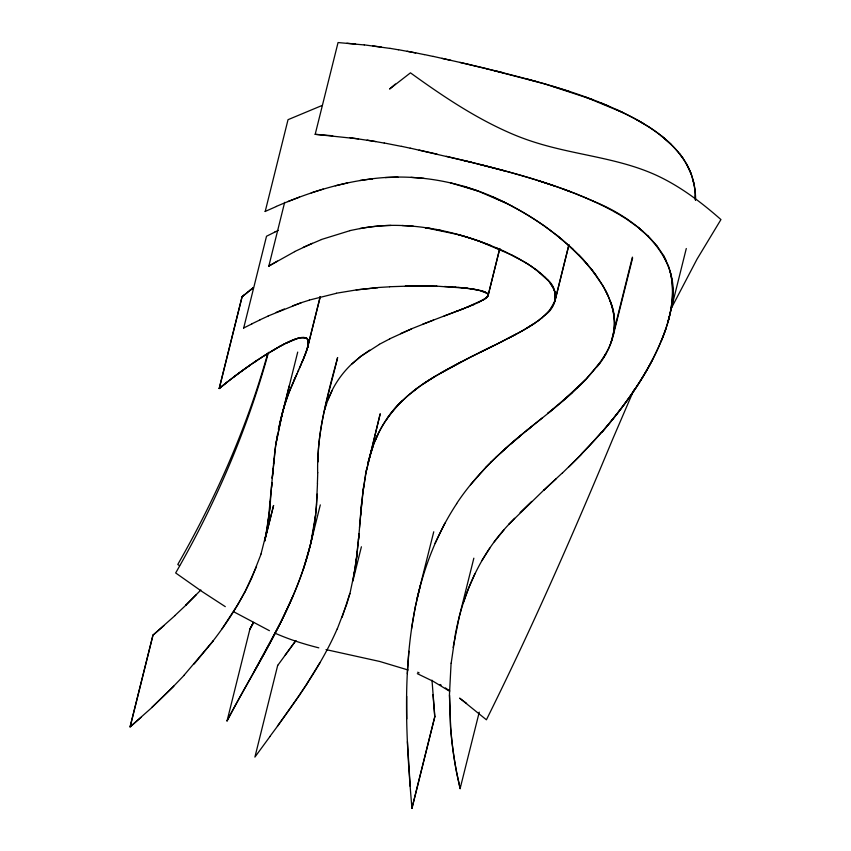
<?xml version="1.0" encoding="UTF-8"?>
<svg xmlns="http://www.w3.org/2000/svg" width="851" height="851" viewBox="0 0 851 851"><rect width="100%" height="100%" fill="white"/><g stroke="black" fill="none" stroke-linecap="round" stroke-linejoin="round"><path stroke-width="1.28" d="M307.945 346.134L308.349 341.613L307.7 339.283A3.553 3.351 14 0 0 306.626 338.198L301.371 337.592M307.434 348.155L308.264 341.23M308.424 342.655L308.413 341.804M695.352 199.379L694.948 190.092M317.402 483.389L317.753 472.635M317.668 472.635C316.732 433.265 327.475 395.204 337.613 357.537C329.443 391.939 317.87 426.128 318.061 461.891M432 680.183L434.829 716.68L411.948 808.45C403.214 706.032 397.608 593.328 456.721 503.622M317.487 483.389L316.466 504.771A265.789 250.854 14 0 1 310.817 543.129C295.414 607.72 257.342 662.897 227.004 720.946M316.508 504.771L317.136 494.123M553.863 304.052C559.639 291.574 548.927 280.022 540.013 272.809M407.342 673.737L408.916 651.26M265.576 536.779L269.703 510.164L271.841 482.857M271.586 487.485L271.926 482.868M275.033 449.456L267.959 523.514M451.094 663.184L449.434 695.022L450.541 726.935A469.624 432.765 -0.6 0 0 456.838 773.665L460.104 788.643L479.251 712.149M272.267 478.219L275.735 444.499L282.181 413.543A268.054 252.992 14 0 1 289.361 391.566L300.882 364.983M272.224 478.219L272.99 468.805M359.484 527.609L361.547 503.494M358.484 539.683L362.218 497.516L365.632 473.911L380.163 413.958L365.632 473.911M360.547 515.546L363.707 485.634M270.448 501.165L269.618 510.153M316.551 504.781L315.54 515.312L310.775 543.119L320.306 504.888M597.072 366.802C612.337 348.836 619.815 323.157 610.135 300.754M614.114 330.965C616.315 314.881 610.539 298.85 602.561 285.128M273.469 464.04L273.958 459.232M357.399 551.714L353.963 575.382M269.214 514.642L266.512 532.375L261.023 553.927M451.179 663.195L455.721 631.985M355.856 563.617L359.079 533.662L356.675 557.682L352.825 581.201L361.398 546.789M362.951 491.559L366.76 468.114M275.075 449.466L277.5 434.435M275.82 444.509L282.266 413.565M308.158 344.527L308.019 345.304M670.769 310.424C684.736 257.832 636.963 218.537 593.221 201.176M249.843 629.155L253.492 622.4L249.886 629.176L227.047 720.967C261.448 654.983 306.956 591.2 315.625 515.323M411.48 628.974L415.267 606.965L420.405 585.307M453.115 647.483L459.232 616.815L473.847 558.182M267.352 527.96L264.576 541.193L273.565 505.526L264.576 541.193M355.016 569.532L349.952 593.477L346.325 605.497M307.966 345.57L307.817 346.697M545.576 314.647C557.352 306.317 559.001 288.595 546.938 279.234M549.863 310.136L554.958 300.914L555.118 293.287M455.817 632.006C463.572 592.126 480.943 553.554 509.206 524.003M307.796 346.389L306.434 351.335A99.152 93.578 14 0 1 305.7 353.388L299.339 368.334M279.532 424.106L280.787 418.862A268.756 253.651 14 0 1 291.659 385.907M661.344 340.857C670.29 319.072 676.162 294.552 670.045 271.235M487.697 296.478L488.187 295.159A2.042 1.925 14 0 0 488.07 294.403L486.698 292.978M174.998 615.592L152.967 635.154L130.054 726.892L152.116 707.362M152.967 635.154L130.118 726.956L141.106 717.319M295.818 338.858A82.26 77.632 14 0 0 286.968 342.666C262.661 355.144 240.376 371.291 219.25 388.535L242.099 296.733L253.077 287.957L247.237 292.478M265.193 211.527L288.032 119.683L322.401 105.343M243.673 328.092L266.512 236.248L274.809 232.121M268.82 266.129L284.66 202.336M315.168 134.405L338.049 42.55L364.271 44.943M289.223 385.96L278.415 429.298L297.712 352.08M320.221 296.552L307.073 349.389M320.306 296.574L307.594 347.559L307.658 346.953M277.713 665.269L254.906 757.092L269.916 736.594M484.804 298.978L488.048 295.659L499.771 248.492L488.091 295.669M417.075 598.306L433.755 531.779M411.863 808.45L434.787 716.68M554.916 300.903L568.893 244.822M555.001 300.924L568.936 244.833M611.103 342.506L632.389 257.119M632.633 257.864L613.199 335.602C616.656 320.167 612.614 304.126 605.38 290.372M601.689 432.489C629.57 399.885 655.281 363.93 667.854 322.433L686.289 248.513M667.812 322.423L669.397 316.381M667.897 322.444C672.981 304.169 674.811 284.319 668.46 266.108M611.975 340.209L613.156 335.592M373.281 445.647L368.132 462.401C371.802 447.179 377.727 432.414 386.46 419.362A123.438 116.502 14 0 1 397.991 404.906L407.331 396.119L417.735 387.896M303.147 570.021L310.86 543.14M268.501 352.335C247.333 429.606 215.59 503.558 175.668 572.957L202.208 591.647L225.292 606.646M342.091 617.305L349.867 593.455M267.65 353.708C247.035 427.574 215.803 497.973 177.785 564.458L179.561 565.745M307.179 348.74L303.573 358.526M306.785 349.995L306.349 351.303M324.678 409.82L327.837 399.991L332.039 390.481A104.705 98.822 14 0 1 351.591 364.164L360.867 356.271L379.429 344.368M666.014 328.55C646.749 382.312 609.071 427.234 568.904 466.827M261.108 553.948L251.215 579.286M346.24 605.476L337.294 628.9M463.635 602.04L468.773 587.69M610.337 344.74L611.901 340.177M371.334 451.147C380.918 418.352 406.023 392.885 435.18 376.365M305.615 353.356L304.796 355.516M304.275 357.026L304.584 356.282M291.702 385.918L295.488 377.067M303.967 357.792L302.233 361.675M292.425 384.152L293.18 382.386M245.014 591.849L256.513 566.617M302.999 360.111L300.797 364.951M293.861 380.578L297.052 373.546M633.814 390.077L612.656 439.244C573.244 533.928 532.045 627.91 486.41 719.786L459.742 698.224M468.816 587.701L474.879 573.893M327.922 400.023L332.113 390.524M375.419 440.212L377.791 434.861M608.327 349.24L610.252 344.708M297.754 371.759L298.616 370.068M292.978 596.094L281.096 621.592L254.204 671.45M337.209 628.857C321.955 663.961 299.69 695.341 277.426 726.254L299.648 694.905M435.063 543.3L444.935 523.12M671.045 308.785L697.001 259.193L720.946 219.569C701.394 202.378 680.364 186.39 656.642 175.402C624.815 160.754 589.626 156.499 555.926 148.17A170.891 55.538 25.1 0 1 541.385 144.298L537.141 143.021A103.716 33.71 25.1 0 1 527.258 139.787L525.854 139.287A85.526 27.796 25.1 0 1 513.419 134.469C476.422 118.821 442.903 96.269 410.459 72.846L389.737 88.94M213.239 640.707C227.983 621.624 241.003 601.157 251.13 579.254M603.231 358.048L608.252 349.197M249.928 629.197L253.577 622.443M652.632 359.59C638.75 385.886 621.06 409.991 601.657 432.457M237.982 604.253L244.939 591.807M320.019 662.557L306.637 684.204M553.012 305.562C540.896 323.125 520.28 331.73 501.994 341.464M238.014 604.274L222.111 628.751M481.857 560.671L489.772 548.129M605.944 353.665C579.637 395.013 535.747 419.83 500.675 452.849M299.605 694.884L306.711 684.257M277.788 665.322L295.776 640.675M295.818 640.697L285.223 655.068M269.841 736.54L277.458 726.275M456.647 503.569C479.187 469.422 510.728 442.988 542.47 417.798M600.253 362.42L585.69 379.61L562.883 400.768M494.24 541.832L504.015 529.822M487.208 296.967L488.102 295.148A1.925 1.819 14 0 0 487.995 294.425L487.432 293.584M194.156 664.003L213.314 640.75L184.018 675.279M470.475 484.815L486.368 466.805M487.283 297.02L485.634 298.382M509.143 523.95L543.768 490.155M509.175 523.982L514.6 518.291M185.816 605.21L200.879 589.977M173.583 686.268L184.093 675.332M486.304 466.752L491.016 462.114M402.587 400.406L398.055 404.97A123.363 116.427 14 0 0 386.535 419.415M581.584 454.211L562.564 472.858M185.784 605.178L196.464 594.498M173.615 686.289L152.052 707.298L173.647 686.321M487.027 297.297L479.017 302.169M577.095 388.12L585.722 379.642M520.099 512.579L531.715 501.409M490.953 462.061L495.814 457.487M174.934 615.528L185.848 605.242M543.821 490.219L562.5 472.794M495.75 457.423L505.771 448.381M556.192 478.688L543.8 490.187M545.64 314.71L542.14 317.625M572.542 392.385L547.64 413.469L552.863 409.288M152.999 635.186L164.02 625.581M389.758 88.844L395.375 84.068M510.898 443.903L521.333 435.074M351.623 364.196L360.898 356.303L369.706 350.144M242.131 296.765L244.62 294.701M219.218 388.503L227.185 382.003M526.62 430.712L531.918 426.372M247.29 292.553L242.067 296.701L219.186 388.471L230.196 379.727M540.268 319.114L542.204 317.689M250.066 290.244L253.045 287.925M230.164 379.695L233.334 377.376A537.875 507.643 14 0 1 250.268 365.09M538.279 320.604L540.321 319.178M412.352 391.917C443.988 367.472 481.538 352.729 516.525 334.007M536.204 322.082L538.343 320.667M536.258 322.146L526.971 327.997M253.768 362.579L260.97 357.877M257.396 360.239L250.215 365.026A537.97 507.739 14 0 0 233.28 377.312M534.077 323.625L524.461 329.475M260.917 357.803L278.32 347.272M484.857 299.052L464.965 308.094M423.309 383.918L435.148 376.333L460.54 362.26M264.533 355.569L268.065 353.346M271.543 351.218L277.49 347.74M277.33 261.119L268.788 266.097L294.606 251.683M482.804 300.212L483.857 299.584M521.876 330.965L524.503 329.55M441.361 372.717L473.518 355.58M519.216 332.443L521.918 331.028M278.266 347.197L281.521 345.41M279.096 346.74L279.905 346.283M519.259 332.518L507.941 338.432M280.766 345.921L283.894 344.166M379.386 344.293L389.779 338.879M282.362 345.059L284.67 343.761M480.379 301.499L481.645 300.85M243.631 328.018L251.928 323.891M498.941 342.996L502.037 341.538M285.479 343.453L286.989 342.708M473.56 355.654L498.984 343.07M294.552 251.609L312.338 243.301M479.996 352.357L492.74 346.07M274.767 232.046L278.298 230.398M251.885 323.816L260.076 319.87M389.737 338.804L411.629 328.848L400.544 333.635M284.691 343.804L297.659 338.411M260.034 319.795L268.161 316.061M479.06 302.243L466.997 307.296M303.36 247.269L321.433 239.578M265.15 211.452L276.469 206.453M268.129 315.987L300.839 302.86M472.688 305.084L474.411 304.35M276.426 206.378C307.094 193.145 339.241 182.699 372.525 178.806M276.203 312.381L284.33 309.009M411.586 328.773L433.563 320.05M470.858 305.786L422.66 324.22M287.893 201.591L299.52 197.102M465.008 308.168L460.699 309.732M462.901 308.977L444.031 316.083M456.189 311.434L458.476 310.572M321.401 239.503L349.835 230.706M292.531 305.871L300.86 302.892M287.01 342.751A81.866 77.26 14 0 1 295.85 338.943L297.073 338.592M300.829 302.818L309.36 300.148M311.275 192.847L323.22 189.06M309.328 300.073L336.411 293.308M297.627 338.336L303.988 337.443L306.605 338.23A3.447 3.255 14 0 1 307.456 339.081L308.083 340.357M295.85 338.932L300.36 337.709M298.201 338.177L301.828 337.453M335.337 185.784L347.591 182.912M349.814 230.621L359.739 228.621A186.933 176.434 14 0 1 391.024 225.377C430.67 224.866 469.678 235.663 505.579 251.896M336.39 293.223L356.229 289.946L377.918 287.606L356.218 289.872M359.962 180.486L372.515 178.763M372.504 178.721C420.639 172.7 469.943 183.284 512.408 206.346M377.908 287.521L389.588 286.819M302.286 337.411L305.764 337.762M389.577 286.734L405.278 286.213A569.276 537.279 14 0 1 429.255 286.021L437.02 286.234L429.255 286.106A569.191 537.204 14 0 0 405.278 286.213A569.234 537.236 14 0 1 429.255 286.064M385.184 177.572L398.002 177.136M437.031 286.191L467.784 288.287L480.9 290.595M444.552 286.479L455.2 287.181M402.055 225.515L413.405 226.228M410.948 177.359L424.011 178.348M455.211 287.095L458.54 287.436M346.878 43.263L355.612 44.039M332.73 135.766L315.168 134.32L358.558 138.904M458.551 287.361L461.753 287.723M461.763 287.638L476.762 289.755M464.837 288.032L467.773 288.372M364.271 44.858L389.992 48.411M372.876 45.89L381.45 47.092M350.006 137.66L375.663 141.574M470.55 288.734L475.613 289.531M430.478 228.483L425.096 227.642L458.008 234.568A295.871 279.245 14 0 1 479.911 241.407L490.484 245.375M390.003 48.337L398.545 49.805M367.121 140.096L384.226 143.085M398.555 49.73L415.714 52.922L407.129 51.23M384.248 143L401.502 146.404M415.735 52.847L424.372 54.634M435.925 229.462L441.414 230.568M476.773 289.67L477.868 289.968M424.394 54.56L433.116 56.443M401.512 146.319L410.235 148.212M433.127 56.368L469.178 64.485M410.246 148.138L471.794 162.381M477.879 289.893L487.336 293.372M441.946 58.347L450.881 60.336M419.064 150.074L437.074 154.137M459.944 62.41L502.877 72.654M326.039 649.611L379.674 661.45L408.065 669.992M469.167 64.527L486.559 68.644M446.286 156.297C490.878 166.87 535.619 177.753 578.286 194.719M486.549 68.718L544.555 83.813L593.413 99.918M463.667 160.488C510.196 171.828 556.969 183.976 600.434 204.506M494.654 70.697C545.661 83.579 597.625 96.897 643.473 123.544M479.975 164.498L504.93 170.977M450.498 182.827L477.847 190.996L505.579 202.9A283.596 267.661 14 0 1 544.853 226.334L556.82 235.301L573.308 249.524M527.811 79.217L536.173 81.515M480.879 290.68L483.783 291.574M481.772 290.925L483.411 291.436M552.852 86.355L569.351 91.525M538.257 180.667L554.597 186.018M463.923 186.337L477.858 190.954M585.499 97.078L623.315 112.747M562.617 188.848L570.51 191.773M483.815 291.489L484.485 291.84M484.176 291.627L484.857 291.904M601.136 103.024L608.71 106.162M578.255 194.794L585.86 197.857M512.664 255.364L479.89 241.439A295.808 279.181 14 0 0 457.998 234.61M417.32 673.652L433.382 681.428L449.605 691.246M495.601 247.556L500.633 249.737M275.064 633.208L279.224 634.984A84.472 27.455 25.1 0 0 290.148 639.229L291.542 639.729A100.344 32.615 25.1 0 0 301.35 642.973L306.945 644.654A167.955 54.581 25.1 0 0 318.806 647.845M585.828 197.932L593.264 201.102M491.772 196.538L505.568 202.932M417.681 672.216L419.128 672.886M269.427 630.687L233.844 611.837M485.134 292.116L487.602 293.712L488.048 295.659M616.103 109.417C646.207 123.299 678.566 141.936 691.384 174.327M505.537 251.97L525.684 262.619M485.432 292.255L486.24 292.68M600.412 204.548L607.412 207.963M512.621 255.438L514.951 256.545M514.908 256.619L517.185 257.736M607.369 208.038L614.135 211.569M517.142 257.81L519.387 258.938M636.973 119.874L649.643 127.416M614.092 211.644L620.592 215.314M519.365 258.97L531.513 266.363M306.317 338.102L308.073 340.187M525.641 262.682L527.684 263.853M620.539 215.388L626.762 219.186M440.116 684.481L441.148 685.14M445.371 687.906L446.435 688.629M527.663 263.895L538.492 271.458M446.977 688.991L449.7 690.874M544.874 226.302L538.598 222.079A284.468 268.48 14 0 0 512.366 206.421M531.471 266.437L536.832 270.182M649.621 127.459C662.429 135.883 674.269 146.053 683.225 158.584M626.74 219.218L638.144 227.377L648.143 236.142M544.831 226.366L550.948 230.727M459.731 698.277L465.454 702.543M465.454 702.532L466.603 703.415M550.895 230.791L562.543 239.918M535.098 268.937L548.129 280.5M538.428 271.522L540.077 272.745M556.788 235.333C577.521 251.79 596.53 271.405 607.944 295.563M638.112 227.408L643.313 231.706M661.025 135.607L671.056 144.351M567.979 244.737L583.041 259.502L595.721 274.756M544.363 276.671L545.672 277.969M648.207 236.089L656.653 245.482M578.308 254.481L587.573 264.523M591.743 269.661L602.476 285.17M550.15 283.128L553.341 288.255M679.566 153.691C690.118 166.743 695.927 183.295 695.522 200.091M656.685 245.46L663.493 255.449L668.503 266.097M663.461 255.47L666.184 260.704M686.374 163.679L691.342 174.338L694.182 184.71M553.927 289.521L554.82 292.042M308.222 340.506L308.349 341.219M692.927 179.465L695.033 190.092M460.189 788.622L456.902 773.655A469.475 432.627 -0.6 0 1 450.615 726.935L449.53 695.033M432.999 694.629L434.744 716.68M410.203 786.388L407.427 741.572M695.384 195.602L695.437 200.091M406.672 696.331L406.767 718.967M359.728 228.589A186.89 176.391 14 0 1 391.035 225.419M601.402 432.265A537.513 503.824 7.1 0 1 581.318 453.987"/></g></svg>
